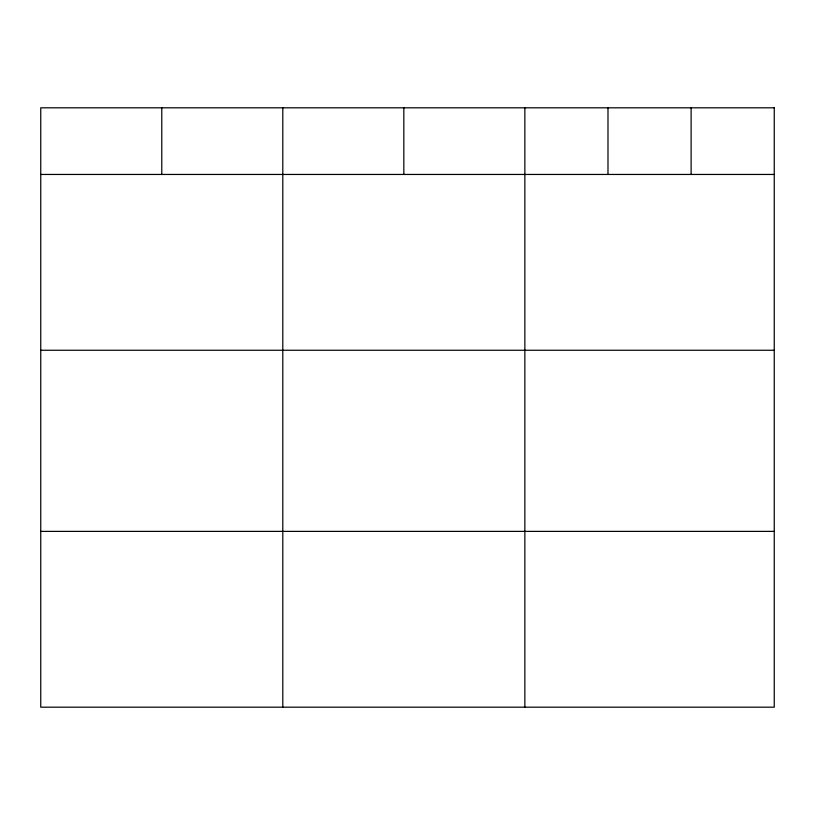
<?xml version="1.0" encoding="UTF-8"?>
<svg xmlns="http://www.w3.org/2000/svg" width="815" height="815" viewBox="0 0 815 815"><rect width="100%" height="100%" fill="white"/><g stroke="black" fill="none" stroke-linecap="round" stroke-linejoin="round"><path stroke-width="1.22" d="M40.75 174.451L774.25 174.451M40.75 350.256L774.25 350.256M40.75 531.38L774.25 531.38M691.12 107.814L691.12 174.451M607.99 107.814L607.99 174.451M524.86 107.814L524.86 707.186M403.832 107.814L403.832 174.451M282.805 107.814L282.805 707.186M161.778 107.814L161.778 174.451M774.25 107.814L40.75 107.814L40.75 707.186L774.25 707.186L774.25 107.814"/></g></svg>
